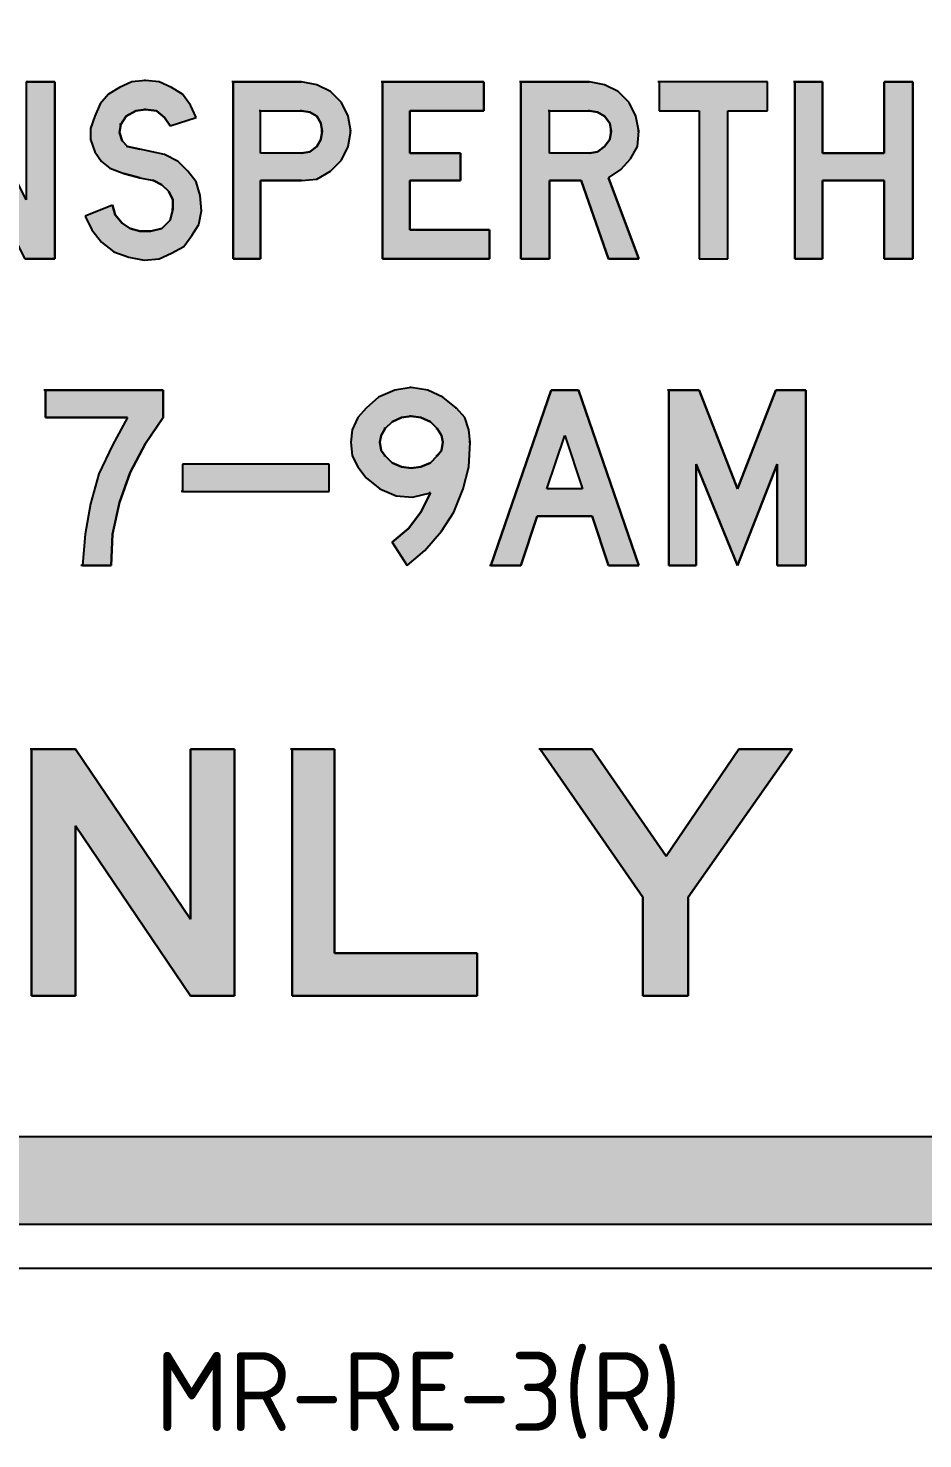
# Model space of a CAD drawing. Extents: x 107 to 267, y 160 to 266.
# Drawn here: x 179.6 to 213.5, y 159.6 to 213.1 of the extents above; entities that cross this region are included whole.
import ezdxf

# ---------------------------------------------------------------- set-up
doc = ezdxf.new("R2010")
doc.units = 0
doc.header["$MEASUREMENT"] = 0
doc.linetypes.add('CENTERX2', pattern=[101.60000000000001, 63.5, -12.7, 12.7, -12.7])
doc.layers.get('0').update_dxf_attribs({"linetype": 'CONTINUOUS'})
doc.layers.add('L35', color=3, linetype='CONTINUOUS')
doc.layers.add('T25', color=1, linetype='CONTINUOUS')
doc.styles.add('ISO', font='iso3098b.shx')

msp = doc.modelspace()

# ---------------------------------------------------------------- hatches: boundary and pattern name
at = {"layer": 'T25', "linetype": 'CENTERX2'}
h = msp.add_hatch(color=256, dxfattribs=at)
edge = h.paths.add_edge_path()
edge.add_arc((120.5641787294992, 252.7483223721766), 11.666633, 90, 180, ccw=False)
edge.add_line((120.5641787294992, 264.4149553721766), (253.8975787294993, 264.4149553721766))
edge.add_arc((253.8975787294993, 252.7483223721766), 11.66663299999999, 0, 90, ccw=False)
edge.add_line((265.5642117294993, 252.7483223721766), (265.5642117294993, 179.4149223721765))
edge.add_arc((253.8975787294993, 179.4149223721765), 11.66663299999999, -90, 0, ccw=False)
edge.add_line((253.8975787294993, 167.7482893721765), (120.5641787294992, 167.7482893721766))
edge.add_arc((120.5641787294993, 179.4149223721766), 11.66663300000002, 180, 269.9999999999999, ccw=False)
edge.add_line((108.8975457294993, 179.4149223721766), (108.8975457294992, 252.7483223721766))
edge = h.paths.add_edge_path(flags=16)
edge.add_arc((120.5641787294992, 252.7483223721766), 8.333300000000008, 89.99999999999977, 180, ccw=False)
edge.add_line((120.5641787294992, 261.0816223721766), (253.8975787294993, 261.0816223721766))
edge.add_arc((253.8975787294993, 252.7483223721766), 8.333300000000008, 0, 90, ccw=False)
edge.add_line((262.2308787294993, 252.7483223721766), (262.2308787294993, 179.4149223721765))
edge.add_arc((253.8975787294993, 179.4149223721766), 8.333300000000008, 270, 359.9999999999996, ccw=False)
edge.add_line((253.8975787294993, 171.0816223721766), (120.5641787294992, 171.0816223721766))
edge.add_arc((120.5641787294993, 179.4149223721766), 8.333300000000008, 180, 269.9999999999999, ccw=False)
edge.add_line((112.2308787294993, 179.4149223721766), (112.2308787294992, 252.7483223721766))
h = msp.add_hatch(color=256, dxfattribs=at)
h.paths.add_polyline_path([(161.511002633838, 210.0188098723027), (163.0187547408129, 210.0188098723027), (163.0187547408129, 211.1106303635604), (158.9114300356054, 211.1106303635605), (158.9114300356054, 210.0188098723027), (160.4191821425803, 210.0188098723027), (160.4191821425803, 204.4037330601203), (161.511002633838, 204.4037330601203)])
h.paths.add_polyline_path([(167.8539597735255, 207.7831774378226), (168.217899937278, 208.1991090535399), (168.4258657451367, 208.6670321212219), (168.529848649066, 209.238938092833), (168.4258657451367, 209.8108440644443), (168.1659084853134, 210.3307585840907), (167.7499768695963, 210.7466901998078), (167.2300623499495, 211.0066474596312), (166.6581563783384, 211.1106303635605), (166.6061649263739, 211.1106303635604), (164.0585837801059, 211.1106303635604), (164.0585837801059, 204.4037330601204), (165.1504042713636, 204.4037330601204), (165.1504042713636, 207.3672458221055), (166.3462076665506, 207.3672458221055), (167.3860367058437, 204.4037330601203), (168.529848649066, 204.4037330601203), (167.3860367058437, 207.4712287260348)])
h.paths.add_polyline_path([(165.1504042713636, 208.4070748613986), (165.1504042713636, 210.0188098723027), (166.6581563783387, 210.0188098723027), (166.9701050901265, 209.9668184203381), (167.2300623499496, 209.8108440644442), (167.3860367058437, 209.5508868046208), (167.4380281578083, 209.238938092833), (167.3860367058437, 208.9269893810451), (167.2300623499497, 208.6670321212218), (166.9701050901265, 208.4590663133632), (166.6581563783384, 208.4070748613985)], flags=16)
h.paths.add_polyline_path([(171.1294212472986, 206.2754253308478), (173.2090793258846, 206.2754253308478), (173.8329767494605, 204.4037330601203), (174.9247972407182, 204.4037330601203), (172.6891648062381, 211.1106303635604), (171.5973443149805, 211.1106303635604), (169.3617118805005, 204.4037330601203), (170.5055238237228, 204.4037330601204)])
h.paths.add_polyline_path([(171.4933614110512, 207.3672458221055), (172.1692502865916, 209.3429209967622), (172.7931477101674, 207.3672458221055), (172.7411562582028, 207.3672458221055)], flags=16)
h.paths.add_polyline_path([(177.1604296751982, 208.8749979290803), (179.4480535616429, 204.4037330601203), (180.5918655048652, 204.4037330601203), (180.5918655048652, 211.1106303635604), (179.5000450136075, 211.1106303635604), (179.5000450136075, 206.6393654946004), (177.2644125791275, 211.1106303635605), (176.1206006359051, 211.1106303635604), (176.1206006359051, 204.4037330601203), (177.1604296751982, 204.4037330601203)])
h.paths.add_polyline_path([(185.271096181684, 208.0951261496105), (184.7511816620374, 208.3550834094339), (183.8153355266737, 208.5630492172925), (183.3474124589918, 208.6670321212219), (183.1394466511332, 208.8749979290804), (183.0354637472038, 209.1869466408683), (183.0874551991685, 209.4988953526563), (183.2954210070272, 209.8108440644442), (183.6593611707797, 210.0188098723027), (184.0233013345322, 210.0708013242674), (184.4392329502495, 210.0188098723028), (184.7511816620374, 209.7588526124794), (184.959147469896, 209.4469039006916), (185.9469850572244, 209.7588526124795), (185.7390192493657, 210.2267756801614), (185.4270705375779, 210.6427072958786), (185.0111389218603, 210.9026645557021), (184.5432158541787, 211.1106303635605), (184.0233013345322, 211.1626218155251), (183.5033868148857, 211.1106303635604), (183.0354637472038, 210.9026645557018), (182.6195321314867, 210.6427072958786), (182.3075834196987, 210.278767132126), (182.0996176118403, 209.8108440644444), (181.9436432559462, 209.3429209967622), (181.9436432559462, 208.926989381045), (182.0996176118401, 208.4590663133632), (182.3595748716634, 208.0951261496106), (182.6715235834512, 207.8351688897874), (183.2434295550617, 207.6272030819289), (183.8153355266738, 207.4712287260349), (184.3352500463202, 207.3672458221055), (184.6471987581082, 207.2112714662115), (184.9071560179313, 206.9513142063883), (185.0631303738253, 206.6393654946004), (185.0631303738253, 206.2754253308479), (184.959147469896, 205.8594937151306), (184.6471987581081, 205.5475450033427), (184.2312671423909, 205.4435620994134), (184.1792756904262, 205.4435620994134), (183.8153355266737, 205.4435620994134), (183.4513953629211, 205.5475450033427), (183.1394466511333, 205.7555108112012), (182.8794893913099, 206.0674595229892), (182.7755064873806, 206.4313996867418), (181.7356774480876, 206.0154680710245), (181.9956347079107, 205.4955535513781), (182.3595748716633, 205.0276304836963), (182.8274979393453, 204.6636903199437), (183.3994039109564, 204.455724512085), (183.9713098825677, 204.3517416081557), (184.5432158541787, 204.4037330601203), (185.0111389218606, 204.611698867979), (185.4790619895425, 204.8716561278022), (185.7910107013305, 205.2875877435195), (186.0509679611537, 205.7035193592367), (186.154950865083, 206.2234338788831), (186.1029594131184, 206.7953398504941), (185.9469850572243, 207.3152543701409), (185.6350363454365, 207.731185985858)])
h.paths.add_polyline_path([(191.4580789654775, 208.1471176015753), (191.7180362253008, 208.6670321212218), (191.8220191292301, 209.238938092833), (191.7180362253007, 209.8108440644442), (191.4580789654775, 210.3307585840906), (191.0421473497603, 210.7466901998079), (190.5222328301136, 211.0066474596312), (189.9503268585027, 211.1106303635604), (189.8983354065379, 211.1106303635604), (187.35075426027, 211.1106303635604), (187.35075426027, 204.4037330601203), (188.390583299563, 204.4037330601203), (188.390583299563, 207.3672458221055), (189.9503268585023, 207.3672458221055), (190.5222328301138, 207.4192372740701), (191.0421473497603, 207.7311859858581)])
h.paths.add_polyline_path([(188.390583299563, 208.4070748613985), (188.3905832995631, 210.0188098723028), (189.9503268585025, 210.0188098723028), (190.2622755702904, 209.9668184203381), (190.5222328301137, 209.8108440644441), (190.6782071860077, 209.5508868046209), (190.7301986379724, 209.238938092833), (190.6782071860077, 208.926989381045), (190.5222328301138, 208.6670321212218), (190.2622755702905, 208.4590663133632), (189.9503268585025, 208.4070748613985)], flags=16)
h.paths.add_polyline_path([(194.0576515637101, 207.3672458221055), (195.9813352864022, 207.3672458221055), (195.9813352864022, 208.4070748613985), (194.0576515637101, 208.4070748613986), (194.0576515637101, 210.0188098723027), (196.8651899698013, 210.0188098723027), (196.8651899698013, 211.1106303635604), (193.0178225244171, 211.1106303635604), (193.0178225244171, 204.4037330601204), (197.0731557776599, 204.4037330601203), (197.0731557776599, 205.495553551378), (194.0576515637101, 205.495553551378)])
h.paths.add_polyline_path([(202.0643351662665, 207.7831774378227), (202.4282753300189, 208.1991090535398), (202.6882325898423, 208.6670321212218), (202.7402240418069, 209.2389380928331), (202.6362411378776, 209.8108440644442), (202.3762838780542, 210.3307585840907), (201.9603522623371, 210.7466901998079), (201.4404377426907, 211.0066474596312), (200.8685317710794, 211.1106303635605), (200.8165403191148, 211.1106303635604), (198.2689591728469, 211.1106303635604), (198.2689591728469, 204.4037330601204), (199.3607796641046, 204.4037330601203), (199.3607796641046, 207.3672458221055), (200.5565830592915, 207.3672458221055), (201.5964120985846, 204.4037330601203), (202.740224041807, 204.4037330601203), (201.5964120985846, 207.4712287260348)])
h.paths.add_polyline_path([(200.8685317710792, 208.4070748613985), (199.3607796641046, 208.4070748613985), (199.3607796641045, 210.0188098723027), (200.8685317710796, 210.0188098723028), (201.1804804828674, 209.966818420338), (201.4404377426906, 209.8108440644442), (201.6484035505493, 209.5508868046209), (201.7003950025139, 209.238938092833), (201.6484035505493, 208.9269893810451), (201.4404377426906, 208.6670321212218), (201.1804804828673, 208.4590663133632)], flags=16)
h.paths.add_polyline_path([(206.1196684195093, 210.0188098723027), (207.6274205264842, 210.0188098723027), (207.6274205264842, 211.1106303635604), (203.5200958212768, 211.1106303635604), (203.5200958212767, 210.0188098723027), (205.0278479282516, 210.0188098723027), (205.0278479282516, 204.4037330601203), (206.1196684195093, 204.4037330601204)])
h.paths.add_polyline_path([(213.1385144347373, 211.1106303635604), (212.0466939434796, 211.1106303635604), (212.0466939434797, 208.4070748613985), (209.7070786050703, 208.4070748613986), (209.7070786050703, 211.1106303635605), (208.6672495657773, 211.1106303635604), (208.6672495657773, 204.4037330601203), (209.7070786050703, 204.4037330601203), (209.7070786050703, 207.3672458221055), (212.0466939434796, 207.3672458221055), (212.0466939434796, 204.4037330601204), (213.1385144347373, 204.4037330601203)])
h.paths.add_polyline_path([(222.44498433641, 207.887160341752), (222.8089245001625, 208.0951261496105), (223.1208732119505, 208.4070748613985), (223.3808304717738, 208.8749979290805), (223.4328219237384, 209.4469039006916), (223.3808304717737, 209.9668184203382), (223.1208732119505, 210.4347414880202), (222.7569330481981, 210.7986816517725), (222.2890099805161, 211.0066474596311), (221.7690954608698, 211.1106303635604), (221.7171040089049, 211.1106303635604), (219.1175314106723, 211.1106303635604), (219.1175314106723, 204.4037330601203), (221.7690954608695, 204.4037330601203), (222.2890099805161, 204.5077159640496), (222.7569330481979, 204.7156817719083), (223.1728646639151, 205.0276304836961), (223.4848133757031, 205.4435620994135), (223.640787731597, 205.9634766190599), (223.640787731597, 206.4833911387065), (223.4848133757031, 207.0033056583532), (223.1728646639152, 207.41923727407), (222.8609159521271, 207.6791945338935)])
h.paths.add_polyline_path([(220.20935190193, 207.3672458221055), (221.4571467490816, 207.3672458221055), (221.8730783647987, 207.2632629181762), (222.2370185285515, 207.0033056583529), (222.4969757883746, 206.6393654946004), (222.600958692304, 206.2234338788832), (222.5489672403394, 205.9634766190599), (222.3929928844453, 205.7035193592366), (222.133035624622, 205.5475450033427), (221.8730783647988, 205.495553551378), (220.20935190193, 205.495553551378)], flags=16)
h.paths.add_polyline_path([(220.20935190193, 208.4070748613985), (220.20935190193, 210.0188098723027), (221.7690954608696, 210.0188098723027), (222.0810441726575, 209.9668184203381), (222.289009980516, 209.706861160515), (222.3929928844454, 209.4469039006916), (222.2890099805161, 209.0309722849744), (222.1330356246221, 208.7190235731864), (221.8210869128341, 208.5110577653278), (221.4571467490816, 208.4070748613985)], flags=16)
h.paths.add_polyline_path([(225.9284116180417, 211.1106303635604), (224.836591126784, 211.1106303635604), (224.836591126784, 206.6393654946008), (224.8885825787488, 206.0154680710244), (225.1485398385719, 205.495553551378), (225.5124800023246, 205.0276304836961), (225.9804030700064, 204.6636903199436), (226.5003175896528, 204.455724512085), (227.1242150132287, 204.3517416081557), (227.6961209848398, 204.455724512085), (228.2160355044863, 204.6636903199435), (228.6839585721682, 205.0276304836961), (229.0478987359209, 205.4955535513782), (229.3078559957441, 206.0154680710245), (229.3598474477087, 206.6393654946002), (229.3598474477087, 211.1106303635604), (228.3200184084157, 211.1106303635604), (228.3200184084157, 206.6393654946004), (228.2160355044864, 206.1714424269186), (227.9560782446631, 205.7555108112013), (227.5401466289459, 205.495553551378), (227.1242150132286, 205.4435620994134), (226.656291945547, 205.495553551378), (226.2403603298296, 205.7555108112013), (225.9804030700064, 206.1714424269184), (225.9284116180417, 206.6393654946002)])
h.paths.add_polyline_path([(231.8034456900474, 209.4988953526562), (232.0634029498706, 209.8108440644442), (232.3753516616584, 210.0188098723027), (232.739291825411, 210.0708013242674), (233.1552234411283, 210.0188098723027), (233.4671721529162, 209.7588526124795), (233.6751379607748, 209.4469039006916), (234.6629755481032, 209.7588526124795), (234.4550097402448, 210.2267756801613), (234.1430610284567, 210.6427072958786), (233.7271294127395, 210.9026645557018), (233.2592063450578, 211.1106303635604), (232.7392918254111, 211.1626218155251), (232.2713687577292, 211.1106303635604), (231.8034456900474, 210.9026645557018), (231.3875140743302, 210.6427072958786), (231.0235739105775, 210.278767132126), (230.8156081027189, 209.8108440644438), (230.659633746825, 209.3429209967622), (230.7116251987897, 208.9269893810444), (230.815608102719, 208.4590663133633), (231.0755653625423, 208.0951261496106), (231.4395055262948, 207.8351688897874), (231.9594200459412, 207.6272030819289), (232.5313260175525, 207.4712287260349), (233.1032319891637, 207.3672458221055), (233.4151807009516, 207.2112714662116), (233.6751379607748, 206.9513142063884), (233.7791208647041, 206.6393654946003), (233.8311123166688, 206.2754253308479), (233.6751379607749, 205.8594937151306), (233.363189248987, 205.5475450033427), (232.9472576332697, 205.4435620994134), (232.8952661813051, 205.4435620994134), (232.5833174695171, 205.4435620994134), (232.1673858538, 205.5475450033427), (231.855437142012, 205.7555108112013), (231.6474713341534, 206.0674595229892), (231.4914969782594, 206.4313996867417), (230.5036593909311, 206.0154680710246), (230.7116251987898, 205.4955535513779), (231.0755653625422, 205.0276304836962), (231.5434884302242, 204.6636903199436), (232.1153944018352, 204.455724512085), (232.6873003734463, 204.3517416081557), (233.2592063450576, 204.4037330601203), (233.7791208647041, 204.611698867979), (234.1950524804214, 204.8716561278022), (234.5070011922094, 205.2875877435195), (234.7669584520325, 205.7035193592366), (234.8709413559619, 206.2234338788834), (234.8709413559618, 206.7953398504944), (234.7149670000678, 207.3152543701408), (234.40301828828, 207.731185985858), (233.9870866725629, 208.0951261496106), (233.4671721529164, 208.3550834094338), (232.5313260175525, 208.5630492172925), (232.0634029498707, 208.6670321212218), (231.855437142012, 208.8749979290804), (231.7514542380827, 209.1869466408683)])
h.paths.add_polyline_path([(239.0822489650987, 208.4070748613985), (237.1585652424065, 208.4070748613985), (237.1585652424065, 210.0188098723027), (239.9661036484977, 210.0188098723027), (239.9661036484977, 211.1106303635604), (236.0667447511489, 211.1106303635605), (236.0667447511489, 204.4037330601204), (240.1220780043917, 204.4037330601203), (240.1220780043917, 205.495553551378), (237.1585652424065, 205.4955535513781), (237.1585652424065, 207.3672458221055), (239.0822489650986, 207.3672458221055)])
h.paths.add_polyline_path([(242.3577104388717, 209.4988953526562), (242.5656762467303, 209.8108440644441), (242.9296164104829, 210.0188098723028), (243.2935565742355, 210.0708013242674), (243.7094881899527, 210.0188098723027), (244.0214369017406, 209.7588526124795), (244.2294027095992, 209.4469039006916), (245.2172402969276, 209.7588526124795), (245.009274489069, 210.2267756801616), (244.697325777281, 210.6427072958786), (244.2813941615637, 210.9026645557019), (243.813471093882, 211.1106303635604), (243.2935565742354, 211.1626218155251), (242.7736420545889, 211.1106303635604), (242.305718986907, 210.9026645557018), (241.8897873711899, 210.6427072958786), (241.5778386594018, 210.2787671321259), (241.3178813995787, 209.8108440644441), (241.2138984956493, 209.3429209967624), (241.2138984956493, 208.926989381045), (241.3698728515434, 208.4590663133631), (241.6298301113665, 208.0951261496106), (241.9417788231547, 207.8351688897873), (242.4616933428009, 207.6272030819289), (243.0855907663763, 207.4712287260345), (243.6055052860233, 207.3672458221056), (243.9174539978113, 207.2112714662115), (244.1774112576346, 206.9513142063883), (244.3333856135285, 206.6393654946005), (244.3333856135285, 206.2754253308479), (244.1774112576345, 205.8594937151306), (243.8654625458466, 205.5475450033427), (243.5015223820941, 205.4435620994134), (243.4495309301294, 205.4435620994134), (243.0855907663768, 205.4435620994134), (242.7216506026243, 205.5475450033427), (242.4097018908363, 205.7555108112013), (242.1497446310131, 206.067459522989), (241.9937702751191, 206.4313996867418), (241.0059326877908, 206.0154680710246), (241.2658899476142, 205.4955535513778), (241.6298301113666, 205.0276304836963), (242.0977531790484, 204.6636903199436), (242.6696591506596, 204.455724512085), (243.2415651222708, 204.3517416081557), (243.813471093882, 204.4037330601203), (244.2813941615639, 204.6116988679789), (244.6973257772811, 204.8716561278023), (245.0612659410337, 205.2875877435196), (245.3212232008569, 205.7035193592367), (245.4252061047861, 206.2234338788832), (245.3732146528215, 206.795339850494), (245.2172402969276, 207.3152543701408), (244.9052915851398, 207.7311859858578), (244.4893599694224, 208.0951261496106), (244.0214369017406, 208.3550834094338), (243.0855907663768, 208.5630492172925), (242.6176676986949, 208.6670321212218), (242.3577104388717, 208.8749979290804), (242.3057189869071, 209.1869466408685)])
h = msp.add_hatch(color=256, dxfattribs=at)
h.paths.add_polyline_path([(184.6991902100727, 198.3727246322207), (184.6991902100728, 199.4125536715138), (180.2279253411127, 199.4125536715138), (180.2279253411127, 198.3727246322207), (183.3474124589918, 198.3727246322207), (182.7755064873806, 197.3328955929277), (182.2555919677341, 196.24107510167), (181.9436432559462, 195.0972631584477), (181.7356774480876, 193.9534512152252), (181.6316945441583, 192.7576478200383), (182.723515035416, 192.7576478200383), (182.7755064873806, 193.9534512152254), (183.0354637472038, 195.1492546104122), (183.4513953629211, 196.2930665536347), (184.0233013345323, 197.3848870448924)])
h.paths.add_polyline_path([(190.9901558977956, 196.6050152654226), (185.4270705375779, 196.6050152654225), (185.4270705375779, 195.5651862261296), (190.9901558977956, 195.5651862261295)])
h.paths.add_polyline_path([(196.2932839981901, 196.5010323614932), (196.3452754501548, 197.436878496857), (196.2932839981901, 197.9048015645387), (196.1373096422961, 198.3727246322208), (195.825360930508, 198.7366647959735), (195.3054464108617, 199.1525964116906), (194.7335404392506, 199.4125536715137), (194.1096430156747, 199.5165365754431), (193.4857455920988, 199.4125536715138), (192.8618481685231, 199.1525964116905), (192.3939251008412, 198.7366647959733), (192.0819763890533, 198.3727246322208), (191.8740105811947, 197.9048015645388), (191.8220191292301, 197.436878496857), (191.8740105811947, 196.9169639772104), (192.0819763890533, 196.5010323614933), (192.3939251008411, 196.0851007457761), (192.9138396204877, 195.6691691300588), (193.5377370440637, 195.4092118702356), (194.1616344676395, 195.3572204182709), (194.8375233431798, 195.5131947741648), (194.4735831794273, 194.7853144466598), (194.0056601117454, 194.1614170230839), (193.3817626881696, 193.6415025034374), (193.9536686597808, 192.7576478200383), (194.6295575353213, 193.3295537916495), (195.253454958897, 194.0574341191545), (195.7213780265789, 194.7853144466598), (196.0853181903315, 195.6691691300589)])
h.paths.add_polyline_path([(194.8375233431799, 196.6570067173872), (194.4735831794272, 196.5010323614932), (194.1096430156748, 196.4490409095286), (193.7457028519221, 196.5010323614933), (193.3817626881697, 196.6570067173872), (193.1218054283464, 196.9169639772106), (192.9658310724524, 197.124929785069), (192.9138396204877, 197.4368784968569), (192.9658310724524, 197.6968357566801), (193.1218054283464, 197.9567930165035), (193.3817626881696, 198.2167502763268), (193.7457028519221, 198.3727246322207), (194.1096430156748, 198.4247160841854), (194.4735831794272, 198.3727246322207), (194.8375233431799, 198.2167502763268), (195.0974806030032, 197.9567930165035), (195.253454958897, 197.6968357566802), (195.3054464108617, 197.436878496857), (195.2534549588971, 197.1249297850691), (195.0974806030032, 196.9169639772106)], flags=16)
h.paths.add_polyline_path([(200.4526001553623, 199.4125536715138), (199.4127711160692, 199.4125536715138), (197.1251472296245, 192.7576478200383), (198.2689591728469, 192.7576478200383), (198.8928565964227, 194.6293400907658), (200.9725146750088, 194.6293400907657), (201.5964120985846, 192.7576478200383), (202.740224041807, 192.7576478200383)])
h.paths.add_polyline_path([(199.2567967601753, 195.6691691300588), (199.9326856357158, 197.6968357566803), (200.6085745112562, 195.6691691300588), (200.5565830592916, 195.6691691300588)], flags=16)
h.paths.add_polyline_path([(204.9238650243223, 196.6050152654224), (206.4836085832619, 192.7576478200383), (207.9913606902368, 196.6050152654226), (207.9913606902367, 192.7576478200383), (209.0831811814945, 192.7576478200383), (209.0831811814945, 199.4125536715138), (207.9393692382721, 199.4125536715138), (206.4836085832619, 195.6691691300588), (205.0278479282516, 199.4125536715138), (203.8840359850293, 199.4125536715138), (203.8840359850293, 192.7576478200383), (204.9238650243223, 192.7576478200383)])
h = msp.add_hatch(color=256, dxfattribs=at)
h.paths.add_polyline_path([(176.9524638673396, 178.4599985297591), (177.2124211271629, 179.239870309229), (177.4203869350215, 180.1757164445924), (177.4723783869862, 181.1115625799566), (177.4203869350215, 182.0474087153198), (177.2124211271627, 182.9832548506839), (176.9524638673396, 183.7631266301535), (176.4845407996576, 184.4390155056941), (176.0166177319757, 184.9589300253405), (175.444711760365, 185.322870189093), (174.8208143367889, 185.634818900881), (174.1969169132129, 185.7907932567749), (173.5210280376725, 185.8427847087396), (172.7931477101673, 185.7907932567749), (172.1692502865917, 185.634818900881), (171.5453528630159, 185.3228701890931), (170.9734468914046, 184.9589300253405), (170.5055238237228, 184.439015505694), (170.0376007560409, 183.7631266301535), (169.7776434962176, 182.9832548506836), (169.569677688359, 182.0474087153202), (169.5176862363943, 181.1115625799561), (169.569677688359, 180.1757164445922), (169.7776434962177, 179.239870309229), (170.0376007560409, 178.4599985297591), (170.5055238237229, 177.7321182022538), (171.077429795334, 177.2122036826075), (171.7013272189097, 176.7962720668902), (172.3772160944501, 176.536314807067), (173.1050964219553, 176.380340451173), (173.8849682014252, 176.380340451173), (174.6128485289304, 176.5363148070669), (175.2887374044708, 176.7962720668902), (175.9126348280466, 177.2122036826075), (176.4845407996578, 177.7321182022539)])
h.paths.add_polyline_path([(171.7533186708744, 178.7719472415469), (171.4933614110512, 179.2398703092287), (171.2853956031925, 179.8117762808399), (171.1814126992632, 180.6436395122747), (171.1814126992632, 181.5274941956734), (171.2853956031925, 182.4113488790726), (171.4933614110512, 182.9312633987193), (171.7533186708744, 183.4511779183656), (172.1172588346268, 183.7631266301534), (172.5331904503441, 184.0750753419414), (173.001113518026, 184.2310496978354), (173.5210280376727, 184.2830411498001), (173.9889511053544, 184.2310496978354), (174.4568741730363, 184.0750753419414), (174.8728057887531, 183.7631266301535), (175.236745952506, 183.4511779183656), (175.4967032123295, 182.9312633987192), (175.704669020188, 182.4113488790726), (175.8086519241173, 181.5274941956736), (175.8086519241173, 180.6436395122745), (175.7046690201879, 179.81177628084), (175.4967032123293, 179.2398703092287), (175.2367459525061, 178.7719472415469), (174.8728057887535, 178.4080070777944), (174.4568741730363, 178.1480498179711), (173.9889511053545, 177.9920754620772), (173.5210280376727, 177.9400840101125), (173.001113518026, 177.9920754620772), (172.5331904503442, 178.1480498179711), (172.1172588346269, 178.4080070777945)], flags=16)
h.paths.add_polyline_path([(181.371737284335, 182.8792719467544), (185.7390192493658, 176.4323319031376), (187.4027457122346, 176.4323319031376), (187.4027457122346, 185.7907932567749), (185.7390192493658, 185.7907932567749), (185.7390192493658, 179.3438532131582), (181.371737284335, 185.7907932567749), (179.7080108214661, 185.7907932567749), (179.7080108214661, 176.4323319031376), (181.371737284335, 176.4323319031376)])
h.paths.add_polyline_path([(191.1981217056542, 185.7907932567749), (189.58638669475, 185.7907932567749), (189.58638669475, 176.4323319031376), (196.6052327099781, 176.4323319031376), (196.605232709978, 178.0440669140418), (191.1981217056542, 178.0440669140418)])
h.paths.add_polyline_path([(200.9725146750088, 185.7907932567749), (198.996839500352, 185.7907932567749), (202.8961983977009, 180.1757164445926), (202.8961983977009, 176.4323319031376), (204.6119163125344, 176.4323319031377), (204.6119163125344, 180.1757164445925), (208.5632666618479, 185.7907932567749), (206.5356000352265, 185.7907932567749), (203.7800530811, 181.7354600035321)])

# ---------------------------------------------------------------- linework, layer by layer
at = {"color": 3}
for p, q in [((179.5000450136075, 211.1106303635604), (180.5918655048652, 211.1106303635604)), ((180.5918655048652, 211.1106303635604), (180.5918655048652, 204.4037330601203)), ((183.5033868148857, 211.1106303635604), (183.0354637472039, 210.9026645557018)), ((184.0233013345322, 211.1626218155251), (183.5033868148857, 211.1106303635604)), ((184.0233013345322, 211.1626218155251), (183.9713098825676, 211.1626218155251)), ((184.5432158541788, 211.1106303635604), (184.0233013345322, 211.1626218155251)), ((185.0111389218606, 210.9026645557018), (184.5432158541788, 211.1106303635604)), ((187.35075426027, 211.1106303635604), (187.2987628083053, 211.1106303635604)), ((187.35075426027, 211.1106303635604), (189.9503268585026, 211.1106303635604)), ((187.35075426027, 204.4037330601203), (187.35075426027, 211.1106303635604)), ((189.9503268585026, 211.1106303635604), (189.8983354065379, 211.1106303635604)), ((189.9503268585026, 211.1106303635604), (189.8983354065379, 211.1106303635604)), ((190.5222328301138, 211.0066474596311), (189.9503268585026, 211.1106303635604)), ((191.0421473497603, 210.7466901998079), (190.5222328301138, 211.0066474596311)), ((193.0178225244171, 211.1106303635604), (192.9658310724524, 211.1106303635604)), ((193.0178225244171, 211.1106303635604), (196.8651899698013, 211.1106303635604)), ((193.0178225244171, 204.4037330601203), (193.0178225244171, 211.1106303635604)), ((196.8651899698013, 211.1106303635604), (196.8651899698013, 210.0188098723027)), ((198.2689591728469, 211.1106303635604), (198.2169677208822, 211.1106303635604)), ((198.2689591728469, 211.1106303635604), (200.8685317710795, 211.1106303635604)), ((198.2689591728469, 204.4037330601203), (198.2689591728469, 211.1106303635604)), ((200.8685317710795, 211.1106303635604), (200.8165403191148, 211.1106303635604)), ((200.8685317710795, 211.1106303635604), (200.8165403191148, 211.1106303635604)), ((201.4404377426906, 211.0066474596311), (200.8685317710795, 211.1106303635604)), ((201.9603522623372, 210.7466901998079), (201.4404377426906, 211.0066474596311)), ((203.5200958212767, 211.1106303635604), (203.4681043693121, 211.1106303635604)), ((203.5200958212767, 211.1106303635604), (203.5200958212767, 210.0188098723027)), ((207.6274205264842, 211.1106303635604), (203.5200958212767, 211.1106303635604)), ((207.6274205264842, 210.0188098723027), (207.6274205264842, 211.1106303635604)), ((208.6672495657773, 211.1106303635604), (208.6152581138126, 211.1106303635604)), ((208.6672495657773, 211.1106303635604), (209.7070786050703, 211.1106303635604)), ((208.6672495657773, 204.4037330601203), (208.6672495657773, 211.1106303635604)), ((209.7070786050703, 211.1106303635604), (209.7070786050703, 208.4070748613985)), ((212.0466939434796, 208.4070748613985), (212.0466939434796, 211.1106303635604)), ((212.0466939434796, 211.1106303635604), (213.1385144347373, 211.1106303635604)), ((213.1385144347373, 211.1106303635604), (213.1385144347373, 204.4037330601203)), ((182.6195321314867, 210.6427072958786), (182.3075834196987, 210.278767132126)), ((183.0354637472039, 210.9026645557018), (182.6195321314867, 210.6427072958786)), ((185.4270705375779, 210.6427072958786), (185.0111389218606, 210.9026645557018)), ((185.7390192493658, 210.2267756801614), (185.4270705375779, 210.6427072958786)), ((191.4580789654775, 210.3307585840907), (191.0421473497603, 210.7466901998079)), ((202.3762838780544, 210.3307585840907), (201.9603522623372, 210.7466901998079)), ((182.3075834196987, 210.278767132126), (182.0996176118401, 209.8108440644442)), ((183.6593611707797, 210.0188098723027), (183.2954210070271, 209.8108440644442)), ((184.0233013345322, 210.0708013242674), (183.6593611707797, 210.0188098723027)), ((184.0233013345322, 210.0708013242674), (183.9713098825676, 210.0708013242674)), ((184.4392329502495, 210.0188098723027), (184.0233013345322, 210.0708013242674)), ((184.7511816620374, 209.7588526124795), (184.4392329502495, 210.0188098723027)), ((185.9469850572244, 209.7588526124795), (185.7390192493658, 210.2267756801614)), ((188.390583299563, 210.0188098723027), (188.3385918475984, 210.0188098723027)), ((188.390583299563, 210.0188098723027), (189.9503268585026, 210.0188098723027)), ((188.390583299563, 208.4070748613985), (188.390583299563, 210.0188098723027)), ((189.9503268585026, 210.0188098723027), (189.8983354065379, 210.0188098723027)), ((189.9503268585026, 210.0188098723027), (189.8983354065379, 210.0188098723027)), ((190.2622755702905, 209.9668184203381), (189.9503268585026, 210.0188098723027)), ((190.5222328301138, 209.8108440644442), (190.2622755702905, 209.9668184203381)), ((191.7180362253008, 209.8108440644442), (191.4580789654775, 210.3307585840907)), ((196.8651899698013, 210.0188098723027), (194.0576515637101, 210.0188098723027)), ((194.0576515637101, 210.0188098723027), (194.0576515637101, 208.4070748613985)), ((199.3607796641046, 210.0188098723027), (199.3087882121399, 210.0188098723027)), ((199.3607796641046, 210.0188098723027), (200.8685317710795, 210.0188098723027)), ((199.3607796641046, 208.4070748613985), (199.3607796641046, 210.0188098723027)), ((200.8685317710795, 210.0188098723027), (200.8165403191148, 210.0188098723027)), ((200.8685317710795, 210.0188098723027), (200.8165403191148, 210.0188098723027)), ((201.1804804828674, 209.9668184203381), (200.8685317710795, 210.0188098723027)), ((201.4404377426906, 209.8108440644442), (201.1804804828674, 209.9668184203381)), ((202.6362411378776, 209.8108440644442), (202.3762838780544, 210.3307585840907)), ((203.5200958212767, 210.0188098723027), (205.0278479282516, 210.0188098723027)), ((205.0278479282516, 210.0188098723027), (205.0278479282516, 204.4037330601203)), ((206.1196684195093, 204.4037330601203), (206.1196684195093, 210.0188098723027)), ((206.1196684195093, 210.0188098723027), (207.6274205264842, 210.0188098723027)), ((182.0996176118401, 209.8108440644442), (181.9436432559462, 209.3429209967623)), ((181.9436432559462, 209.3429209967623), (181.9436432559462, 208.926989381045)), ((183.0874551991685, 209.4988953526562), (183.0354637472039, 209.1869466408683)), ((183.0874551991685, 209.4988953526562), (183.0354637472039, 209.4988953526562)), ((183.2954210070271, 209.8108440644442), (183.0874551991685, 209.4988953526562)), ((184.959147469896, 209.4469039006916), (184.7511816620374, 209.7588526124795)), ((184.959147469896, 209.4469039006916), (185.9469850572244, 209.7588526124795)), ((190.6782071860077, 209.5508868046209), (190.5222328301138, 209.8108440644442)), ((190.7301986379724, 209.238938092833), (190.6782071860077, 209.5508868046209)), ((191.8220191292301, 209.238938092833), (191.7180362253008, 209.8108440644442)), ((201.6484035505493, 209.5508868046209), (201.4404377426906, 209.8108440644442)), ((201.7003950025139, 209.238938092833), (201.6484035505493, 209.5508868046209)), ((202.7402240418069, 209.238938092833), (202.6362411378776, 209.8108440644442)), ((181.9436432559462, 208.926989381045), (182.0996176118401, 208.4590663133632)), ((183.0354637472039, 209.1869466408683), (183.1394466511332, 208.8749979290804)), ((183.1394466511332, 208.8749979290804), (183.3474124589918, 208.6670321212218)), ((190.5222328301138, 208.6670321212218), (190.6782071860077, 208.926989381045)), ((190.6782071860077, 208.926989381045), (190.7301986379724, 209.238938092833)), ((190.7301986379724, 209.238938092833), (190.6782071860077, 209.238938092833)), ((191.7180362253008, 208.6670321212218), (191.8220191292301, 209.238938092833)), ((191.8220191292301, 209.238938092833), (191.7700276772654, 209.238938092833)), ((201.4404377426906, 208.6670321212218), (201.6484035505493, 208.926989381045)), ((201.6484035505493, 208.926989381045), (201.7003950025139, 209.238938092833)), ((201.7003950025139, 209.238938092833), (201.6484035505493, 209.238938092833)), ((202.6882325898423, 208.6670321212218), (202.7402240418069, 209.238938092833)), ((202.7402240418069, 209.238938092833), (202.6882325898423, 209.238938092833)), ((182.0996176118401, 208.4590663133632), (182.3595748716634, 208.0951261496106)), ((183.3474124589918, 208.6670321212218), (183.2954210070271, 208.6670321212218)), ((183.3474124589918, 208.6670321212218), (183.8153355266737, 208.5630492172925)), ((183.8153355266737, 208.5630492172925), (183.763344074709, 208.5630492172925)), ((183.8153355266737, 208.5630492172925), (183.763344074709, 208.5630492172925)), ((184.7511816620374, 208.3550834094339), (183.8153355266737, 208.5630492172925)), ((185.2710961816839, 208.0951261496106), (184.7511816620374, 208.3550834094339)), ((189.9503268585026, 208.4070748613985), (188.390583299563, 208.4070748613985)), ((189.9503268585026, 208.4070748613985), (190.2622755702905, 208.4590663133632)), ((190.2622755702905, 208.4590663133632), (190.5222328301138, 208.6670321212218)), ((191.4580789654775, 208.1471176015753), (191.7180362253008, 208.6670321212218)), ((194.0576515637101, 208.4070748613985), (195.9813352864022, 208.4070748613985)), ((195.9813352864022, 208.4070748613985), (195.9813352864022, 207.3672458221055)), ((200.8685317710795, 208.4070748613985), (199.3607796641046, 208.4070748613985)), ((200.8685317710795, 208.4070748613985), (201.1804804828674, 208.4590663133632)), ((201.1804804828674, 208.4590663133632), (201.4404377426906, 208.6670321212218)), ((202.428275330019, 208.1991090535399), (202.6882325898423, 208.6670321212218)), ((209.7070786050703, 208.4070748613985), (212.0466939434796, 208.4070748613985)), ((182.3595748716634, 208.0951261496106), (182.6715235834513, 207.8351688897874)), ((182.6715235834513, 207.8351688897874), (183.2434295550625, 207.6272030819288)), ((185.6350363454364, 207.7311859858581), (185.2710961816839, 208.0951261496106)), ((185.9469850572244, 207.3152543701408), (185.6350363454364, 207.7311859858581)), ((190.5222328301138, 207.4192372740702), (191.0421473497603, 207.7311859858581)), ((191.0421473497603, 207.7311859858581), (191.4580789654775, 208.1471176015753)), ((201.5964120985846, 207.4712287260348), (202.0643351662665, 207.7831774378227)), ((202.0643351662665, 207.7831774378227), (202.428275330019, 208.1991090535399)), ((183.2434295550625, 207.6272030819288), (183.1914381030978, 207.6272030819288)), ((183.2434295550625, 207.6272030819288), (183.1914381030978, 207.6272030819288)), ((183.8153355266737, 207.4712287260348), (183.2434295550625, 207.6272030819288)), ((183.8153355266737, 207.4712287260348), (184.3352500463202, 207.3672458221055)), ((184.3352500463202, 207.3672458221055), (184.2832585943555, 207.3672458221055)), ((184.3352500463202, 207.3672458221055), (184.2832585943555, 207.3672458221055)), ((184.6471987581081, 207.2112714662115), (184.3352500463202, 207.3672458221055)), ((184.9071560179314, 206.9513142063883), (184.6471987581081, 207.2112714662115)), ((186.1029594131183, 206.7953398504943), (185.9469850572244, 207.3152543701408)), ((189.9503268585026, 207.3672458221055), (188.390583299563, 207.3672458221055)), ((188.390583299563, 207.3672458221055), (188.390583299563, 204.4037330601203)), ((189.9503268585026, 207.3672458221055), (190.5222328301138, 207.4192372740702)), ((195.9813352864022, 207.3672458221055), (194.0576515637101, 207.3672458221055)), ((194.0576515637101, 207.3672458221055), (194.0576515637101, 205.495553551378)), ((200.5565830592916, 207.3672458221055), (199.3607796641046, 207.3672458221055)), ((199.3607796641046, 207.3672458221055), (199.3607796641046, 204.4037330601203)), ((201.5964120985846, 204.4037330601203), (200.5565830592916, 207.3672458221055)), ((201.5964120985846, 207.4712287260348), (202.7402240418069, 204.4037330601203)), ((212.0466939434796, 207.3672458221055), (209.7070786050703, 207.3672458221055)), ((209.7070786050703, 207.3672458221055), (209.7070786050703, 204.4037330601203)), ((212.0466939434796, 204.4037330601203), (212.0466939434796, 207.3672458221055)), ((185.0631303738253, 206.6393654946004), (184.9071560179314, 206.9513142063883)), ((185.0631303738253, 206.2754253308478), (185.0631303738253, 206.6393654946004)), ((186.154950865083, 206.2234338788832), (186.1029594131183, 206.7953398504943)), ((182.7755064873806, 206.4313996867418), (181.7356774480876, 206.0154680710245)), ((182.7755064873806, 206.4313996867418), (182.8794893913099, 206.0674595229892)), ((184.959147469896, 205.8594937151306), (185.0631303738253, 206.2754253308478)), ((185.0631303738253, 206.2754253308478), (185.0111389218606, 206.2754253308478)), ((186.0509679611537, 205.7035193592366), (186.154950865083, 206.2234338788832)), ((181.7356774480876, 206.0154680710245), (181.9956347079108, 205.495553551378)), ((182.8794893913099, 206.0674595229892), (183.1394466511332, 205.7555108112013)), ((183.1394466511332, 205.7555108112013), (183.4513953629211, 205.5475450033427)), ((184.6471987581081, 205.5475450033427), (184.959147469896, 205.8594937151306)), ((185.7910107013304, 205.2875877435194), (186.0509679611537, 205.7035193592366)), ((181.9956347079108, 205.495553551378), (182.3595748716634, 205.0276304836962)), ((182.3595748716634, 205.0276304836962), (182.8274979393453, 204.6636903199436)), ((183.4513953629211, 205.5475450033427), (183.8153355266737, 205.4435620994134)), ((183.8153355266737, 205.4435620994134), (184.2312671423909, 205.4435620994134)), ((184.2312671423909, 205.4435620994134), (184.1792756904262, 205.4435620994134)), ((184.2312671423909, 205.4435620994134), (184.6471987581081, 205.5475450033427)), ((185.4790619895425, 204.8716561278022), (185.7910107013304, 205.2875877435194)), ((194.0576515637101, 205.495553551378), (197.0731557776599, 205.495553551378)), ((197.0731557776599, 205.495553551378), (197.0731557776599, 204.4037330601203)), ((182.8274979393453, 204.6636903199436), (183.3994039109564, 204.455724512085)), ((184.5432158541788, 204.4037330601203), (185.0111389218606, 204.611698867979)), ((185.0111389218606, 204.611698867979), (185.4790619895425, 204.8716561278022)), ((180.5918655048652, 204.4037330601203), (179.4480535616429, 204.4037330601203)), ((183.3994039109564, 204.455724512085), (183.9713098825676, 204.3517416081557)), ((183.9713098825676, 204.3517416081557), (184.5432158541788, 204.4037330601203)), ((188.390583299563, 204.4037330601203), (187.35075426027, 204.4037330601203)), ((197.0731557776599, 204.4037330601203), (193.0178225244171, 204.4037330601203)), ((199.3607796641046, 204.4037330601203), (198.2689591728469, 204.4037330601203)), ((202.7402240418069, 204.4037330601203), (201.5964120985846, 204.4037330601203)), ((205.0278479282516, 204.4037330601203), (206.1196684195093, 204.4037330601203)), ((209.7070786050703, 204.4037330601203), (208.6672495657773, 204.4037330601203)), ((213.1385144347373, 204.4037330601203), (212.0466939434796, 204.4037330601203)), ((180.2279253411127, 199.4125536715138), (180.175933889148, 199.4125536715138)), ((180.2279253411127, 199.4125536715138), (184.6991902100727, 199.4125536715138)), ((180.2279253411127, 198.3727246322207), (180.2279253411127, 199.4125536715138)), ((184.6991902100727, 199.4125536715138), (184.6991902100727, 198.3727246322207)), ((192.8618481685231, 199.1525964116905), (192.3939251008412, 198.7366647959733)), ((193.4857455920989, 199.4125536715138), (192.8618481685231, 199.1525964116905)), ((194.1096430156747, 199.5165365754431), (193.4857455920989, 199.4125536715138)), ((194.1096430156747, 199.5165365754431), (194.0576515637101, 199.5165365754431)), ((194.7335404392505, 199.4125536715138), (194.1096430156747, 199.5165365754431)), ((195.3054464108617, 199.1525964116905), (194.7335404392505, 199.4125536715138)), ((195.8253609305082, 198.7366647959733), (195.3054464108617, 199.1525964116905)), ((197.1251472296245, 192.7576478200383), (199.4127711160692, 199.4125536715138)), ((199.4127711160692, 199.4125536715138), (200.4526001553623, 199.4125536715138)), ((200.4526001553623, 199.4125536715138), (202.7402240418069, 192.7576478200383)), ((203.8840359850293, 199.4125536715138), (203.8320445330646, 199.4125536715138)), ((203.8840359850293, 199.4125536715138), (205.0278479282516, 199.4125536715138)), ((203.8840359850293, 192.7576478200383), (203.8840359850293, 199.4125536715138)), ((205.0278479282516, 199.4125536715138), (206.4836085832619, 195.6691691300588)), ((206.4836085832619, 195.6691691300588), (207.9393692382721, 199.4125536715138)), ((207.9393692382721, 199.4125536715138), (209.0831811814945, 199.4125536715138)), ((209.0831811814945, 199.4125536715138), (209.0831811814945, 192.7576478200383)), ((192.3939251008412, 198.7366647959733), (192.0819763890533, 198.3727246322207)), ((195.8253609305082, 198.7366647959733), (195.7733694785436, 198.7366647959733)), ((196.1373096422961, 198.3727246322207), (195.8253609305082, 198.7366647959733)), ((183.3474124589918, 198.3727246322207), (180.2279253411127, 198.3727246322207)), ((183.3474124589918, 198.3727246322207), (182.7755064873806, 197.3328955929277)), ((184.6991902100727, 198.3727246322207), (184.0233013345322, 197.3848870448923)), ((192.0819763890533, 198.3727246322207), (191.8740105811947, 197.9048015645388)), ((193.3817626881696, 198.2167502763268), (193.1218054283463, 197.9567930165035)), ((193.7457028519221, 198.3727246322207), (193.3817626881696, 198.2167502763268)), ((194.1096430156747, 198.4247160841854), (193.7457028519221, 198.3727246322207)), ((194.1096430156747, 198.4247160841854), (194.0576515637101, 198.4247160841854)), ((194.4735831794273, 198.3727246322207), (194.1096430156747, 198.4247160841854)), ((194.8375233431798, 198.2167502763268), (194.4735831794273, 198.3727246322207)), ((195.0974806030031, 197.9567930165035), (194.8375233431798, 198.2167502763268)), ((196.2932839981901, 197.9048015645388), (196.1373096422961, 198.3727246322207)), ((191.8740105811947, 197.9048015645388), (191.8220191292301, 197.436878496857)), ((192.9658310724524, 197.6968357566802), (192.9138396204877, 197.436878496857)), ((193.1218054283463, 197.9567930165035), (192.9658310724524, 197.6968357566802)), ((193.1218054283463, 197.9567930165035), (193.0698139763817, 197.9567930165035)), ((195.0974806030031, 197.9567930165035), (195.0454891510385, 197.9567930165035)), ((195.2534549588971, 197.6968357566802), (195.0974806030031, 197.9567930165035)), ((195.3054464108617, 197.436878496857), (195.2534549588971, 197.6968357566802)), ((196.3452754501548, 197.436878496857), (196.2932839981901, 197.9048015645388)), ((199.2567967601753, 195.6691691300588), (199.9326856357158, 197.6968357566802)), ((199.9326856357158, 197.6968357566802), (200.6085745112562, 195.6691691300588)), ((182.7755064873806, 197.3328955929277), (182.2555919677341, 196.24107510167)), ((184.0233013345322, 197.3848870448923), (183.4513953629211, 196.2930665536346)), ((191.8220191292301, 197.436878496857), (191.8740105811947, 196.9169639772105)), ((192.9138396204877, 197.436878496857), (192.9658310724524, 197.1249297850691)), ((192.9658310724524, 197.1249297850691), (193.1218054283463, 196.9169639772105)), ((195.0974806030031, 196.9169639772105), (195.2534549588971, 197.1249297850691)), ((195.2534549588971, 197.1249297850691), (195.3054464108617, 197.436878496857)), ((196.2932839981901, 196.5010323614933), (196.3452754501548, 197.436878496857)), ((196.3452754501548, 197.436878496857), (196.2932839981901, 197.436878496857)), ((190.9901558977956, 196.6050152654226), (185.4270705375779, 196.6050152654226)), ((185.4270705375779, 196.6050152654226), (185.4270705375779, 195.5651862261295)), ((190.9901558977956, 195.5651862261295), (190.9901558977956, 196.6050152654226)), ((191.8740105811947, 196.9169639772105), (192.0819763890533, 196.5010323614933)), ((192.0819763890533, 196.5010323614933), (192.3939251008412, 196.085100745776)), ((193.1218054283463, 196.9169639772105), (193.0698139763817, 196.9169639772105)), ((193.1218054283463, 196.9169639772105), (193.3817626881696, 196.6570067173872)), ((193.3817626881696, 196.6570067173872), (193.7457028519221, 196.5010323614933)), ((193.7457028519221, 196.5010323614933), (194.1096430156747, 196.4490409095286)), ((194.1096430156747, 196.4490409095286), (194.4735831794273, 196.5010323614933)), ((194.4735831794273, 196.5010323614933), (194.8375233431798, 196.6570067173872)), ((194.8375233431798, 196.6570067173872), (195.0974806030031, 196.9169639772105)), ((195.0974806030031, 196.9169639772105), (195.0454891510385, 196.9169639772105)), ((196.0853181903315, 195.6691691300588), (196.2932839981901, 196.5010323614933)), ((206.4836085832619, 192.7576478200383), (204.9238650243223, 196.6050152654226)), ((204.9238650243223, 196.6050152654226), (204.9238650243223, 192.7576478200383)), ((207.9913606902368, 196.6050152654226), (206.4836085832619, 192.7576478200383)), ((207.9913606902368, 192.7576478200383), (207.9913606902368, 196.6050152654226)), ((182.2555919677341, 196.24107510167), (181.9436432559462, 195.0972631584476)), ((183.4513953629211, 196.2930665536346), (183.0354637472039, 195.1492546104123)), ((192.3939251008412, 196.085100745776), (192.9138396204877, 195.6691691300588)), ((194.1096430156747, 196.4490409095286), (194.0576515637101, 196.4490409095286)), ((185.4270705375779, 195.5651862261295), (185.3750790856132, 195.5651862261295)), ((185.4270705375779, 195.5651862261295), (190.9901558977956, 195.5651862261295)), ((192.9138396204877, 195.6691691300588), (193.5377370440636, 195.4092118702356)), ((193.5377370440636, 195.4092118702356), (194.1616344676394, 195.3572204182709)), ((194.1616344676394, 195.3572204182709), (194.8375233431798, 195.5131947741649)), ((194.4735831794273, 194.7853144466597), (194.8375233431798, 195.5131947741649)), ((194.8375233431798, 195.5131947741649), (194.7855318912152, 195.5131947741649)), ((194.8375233431798, 195.5131947741649), (194.7855318912152, 195.5131947741649)), ((195.7213780265789, 194.7853144466597), (196.0853181903315, 195.6691691300588)), ((200.6085745112562, 195.6691691300588), (199.2567967601753, 195.6691691300588)), ((200.6085745112562, 195.6691691300588), (200.5565830592916, 195.6691691300588)), ((181.9436432559462, 195.0972631584476), (181.7356774480876, 193.9534512152253)), ((183.0354637472039, 195.1492546104123), (182.7755064873806, 193.9534512152253)), ((194.0056601117454, 194.1614170230839), (194.4735831794273, 194.7853144466597)), ((195.2534549588971, 194.0574341191546), (195.7213780265789, 194.7853144466597)), ((198.8928565964227, 194.6293400907658), (198.2689591728469, 192.7576478200383)), ((200.9725146750088, 194.6293400907658), (198.8928565964227, 194.6293400907658)), ((201.5964120985846, 192.7576478200383), (200.9725146750088, 194.6293400907658)), ((181.7356774480876, 193.9534512152253), (181.6316945441583, 192.7576478200383)), ((182.7755064873806, 193.9534512152253), (182.723515035416, 192.7576478200383)), ((193.3817626881696, 193.6415025034374), (194.0056601117454, 194.1614170230839)), ((194.6295575353212, 193.3295537916495), (195.2534549588971, 194.0574341191546)), ((193.9536686597808, 192.7576478200383), (193.3817626881696, 193.6415025034374)), ((193.9536686597808, 192.7576478200383), (194.6295575353212, 193.3295537916495)), ((181.6316945441583, 192.7576478200383), (181.5797030921936, 192.7576478200383)), ((181.6316945441583, 192.7576478200383), (181.5797030921936, 192.7576478200383)), ((182.723515035416, 192.7576478200383), (181.6316945441583, 192.7576478200383)), ((197.1251472296245, 192.7576478200383), (197.0731557776599, 192.7576478200383)), ((198.2689591728469, 192.7576478200383), (197.1251472296245, 192.7576478200383)), ((202.7402240418069, 192.7576478200383), (201.5964120985846, 192.7576478200383)), ((204.9238650243223, 192.7576478200383), (203.8840359850293, 192.7576478200383)), ((209.0831811814945, 192.7576478200383), (207.9913606902368, 192.7576478200383)), ((179.7080108214661, 185.7907932567749), (179.6560193695015, 185.7907932567749)), ((179.7080108214661, 185.7907932567749), (181.371737284335, 185.7907932567749)), ((179.7080108214661, 176.4323319031376), (179.7080108214661, 185.7907932567749)), ((181.371737284335, 185.7907932567749), (185.7390192493658, 179.3438532131581)), ((185.7390192493658, 179.3438532131581), (185.7390192493658, 185.7907932567749)), ((185.7390192493658, 185.7907932567749), (187.4027457122346, 185.7907932567749)), ((187.4027457122346, 185.7907932567749), (187.4027457122346, 176.4323319031376)), ((189.58638669475, 185.7907932567749), (189.5343952427854, 185.7907932567749)), ((189.58638669475, 185.7907932567749), (191.1981217056542, 185.7907932567749)), ((189.58638669475, 176.4323319031376), (189.58638669475, 185.7907932567749)), ((191.1981217056542, 185.7907932567749), (191.1981217056542, 178.0440669140418)), ((198.996839500352, 185.7907932567749), (198.9448480483874, 185.7907932567749)), ((198.996839500352, 185.7907932567749), (200.9725146750088, 185.7907932567749)), ((202.8961983977009, 180.1757164445926), (198.996839500352, 185.7907932567749)), ((200.9725146750088, 185.7907932567749), (203.7800530811, 181.7354600035321)), ((203.7800530811, 181.7354600035321), (206.5356000352265, 185.7907932567749)), ((208.563266661848, 185.7907932567749), (204.6119163125344, 180.1757164445926)), ((206.5356000352265, 185.7907932567749), (208.563266661848, 185.7907932567749)), ((185.7390192493658, 176.4323319031376), (181.371737284335, 182.8792719467544)), ((181.371737284335, 182.8792719467544), (181.371737284335, 176.4323319031376)), ((202.8961983977009, 176.4323319031376), (202.8961983977009, 180.1757164445926)), ((204.6119163125344, 180.1757164445926), (204.6119163125344, 176.4323319031376)), ((191.1981217056542, 178.0440669140418), (196.605232709978, 178.0440669140418)), ((196.605232709978, 178.0440669140418), (196.605232709978, 176.4323319031376)), ((181.371737284335, 176.4323319031376), (179.7080108214661, 176.4323319031376)), ((187.4027457122346, 176.4323319031376), (185.7390192493658, 176.4323319031376)), ((196.605232709978, 176.4323319031376), (189.58638669475, 176.4323319031376)), ((204.6119163125344, 176.4323319031376), (202.8961983977009, 176.4323319031376))]:
    msp.add_line(p, q, dxfattribs=at)
at = {"layer": 'L35'}
for points in [[(107.2308787294992, 252.7483223721766, -0.414213562373095), (120.5641787294992, 266.0816223721766), (253.8975787294993, 266.0816223721766, -0.414213562373095), (267.2308787294993, 252.7483223721766), (267.2308787294993, 179.4149223721765, -0.414213562373095), (253.8975787294993, 166.0816223721765), (120.5641787294992, 166.0816223721766, -0.414213562373095), (107.2308787294993, 179.4149223721766)], [(108.8975457294992, 252.7483223721766, -0.4142135623730945), (120.5641787294992, 264.4149553721766), (253.8975787294993, 264.4149553721766, -0.4142135623730941), (265.5642117294993, 252.7483223721766), (265.5642117294993, 179.4149223721765, -0.4142135623730941), (253.8975787294993, 167.7482893721765), (120.5641787294992, 167.7482893721766, -0.4142135623730946), (108.8975457294993, 179.4149223721766)], [(112.2308787294992, 252.7483223721766, -0.4142135623730963), (120.5641787294992, 261.0816223721766), (253.8975787294993, 261.0816223721766, -0.4142135623730963), (262.2308787294993, 252.7483223721766), (262.2308787294993, 179.4149223721765, -0.4142135623730944), (253.8975787294993, 171.0816223721766), (120.5641787294993, 171.0816223721766, -0.4142135623730942), (112.2308787294993, 179.4149223721766)]]:
    msp.add_lwpolyline(points, format="xyb", close=True, dxfattribs=at)
at = {"layer": 'T25', "linetype": 'CENTERX2'}
for points in [[(177.1604296751982, 208.8749979290803), (179.4480535616429, 204.4037330601203), (180.5918655048652, 204.4037330601203), (180.5918655048652, 211.1106303635604), (179.5000450136075, 211.1106303635604), (179.5000450136075, 206.6393654946004), (177.2644125791275, 211.1106303635605), (176.1206006359051, 211.1106303635604), (176.1206006359051, 204.4037330601203), (177.1604296751982, 204.4037330601203)], [(185.271096181684, 208.0951261496105), (184.7511816620374, 208.3550834094339), (183.8153355266737, 208.5630492172925), (183.3474124589918, 208.6670321212219), (183.1394466511332, 208.8749979290804), (183.0354637472038, 209.1869466408683), (183.0874551991685, 209.4988953526563), (183.2954210070272, 209.8108440644442), (183.6593611707797, 210.0188098723027), (184.0233013345322, 210.0708013242674), (184.4392329502495, 210.0188098723028), (184.7511816620374, 209.7588526124794), (184.959147469896, 209.4469039006916), (185.9469850572244, 209.7588526124795), (185.7390192493657, 210.2267756801614), (185.4270705375779, 210.6427072958786), (185.0111389218603, 210.9026645557021), (184.5432158541787, 211.1106303635605), (184.0233013345322, 211.1626218155251), (183.5033868148857, 211.1106303635604), (183.0354637472038, 210.9026645557018), (182.6195321314867, 210.6427072958786), (182.3075834196987, 210.278767132126), (182.0996176118403, 209.8108440644444), (181.9436432559462, 209.3429209967622), (181.9436432559462, 208.926989381045), (182.0996176118401, 208.4590663133632), (182.3595748716634, 208.0951261496106), (182.6715235834512, 207.8351688897874), (183.2434295550617, 207.6272030819289), (183.8153355266738, 207.4712287260349), (184.3352500463202, 207.3672458221055), (184.6471987581082, 207.2112714662115), (184.9071560179313, 206.9513142063883), (185.0631303738253, 206.6393654946004), (185.0631303738253, 206.2754253308479), (184.959147469896, 205.8594937151306), (184.6471987581081, 205.5475450033427), (184.2312671423909, 205.4435620994134), (184.1792756904262, 205.4435620994134), (183.8153355266737, 205.4435620994134), (183.4513953629211, 205.5475450033427), (183.1394466511333, 205.7555108112012), (182.8794893913099, 206.0674595229892), (182.7755064873806, 206.4313996867418), (181.7356774480876, 206.0154680710245), (181.9956347079107, 205.4955535513781), (182.3595748716633, 205.0276304836963), (182.8274979393453, 204.6636903199437), (183.3994039109564, 204.455724512085), (183.9713098825677, 204.3517416081557), (184.5432158541787, 204.4037330601203), (185.0111389218606, 204.611698867979), (185.4790619895425, 204.8716561278022), (185.7910107013305, 205.2875877435195), (186.0509679611537, 205.7035193592367), (186.154950865083, 206.2234338788831), (186.1029594131184, 206.7953398504941), (185.9469850572243, 207.3152543701409), (185.6350363454365, 207.731185985858)], [(191.4580789654775, 208.1471176015753), (191.7180362253008, 208.6670321212218), (191.8220191292301, 209.238938092833), (191.7180362253007, 209.8108440644442), (191.4580789654775, 210.3307585840906), (191.0421473497603, 210.7466901998079), (190.5222328301136, 211.0066474596312), (189.9503268585027, 211.1106303635604), (189.8983354065379, 211.1106303635604), (187.35075426027, 211.1106303635604), (187.35075426027, 204.4037330601203), (188.390583299563, 204.4037330601203), (188.390583299563, 207.3672458221055), (189.9503268585023, 207.3672458221055), (190.5222328301138, 207.4192372740701), (191.0421473497603, 207.7311859858581)], [(194.0576515637101, 207.3672458221055), (195.9813352864022, 207.3672458221055), (195.9813352864022, 208.4070748613985), (194.0576515637101, 208.4070748613986), (194.0576515637101, 210.0188098723027), (196.8651899698013, 210.0188098723027), (196.8651899698013, 211.1106303635604), (193.0178225244171, 211.1106303635604), (193.0178225244171, 204.4037330601204), (197.0731557776599, 204.4037330601203), (197.0731557776599, 205.495553551378), (194.0576515637101, 205.495553551378)], [(202.0643351662665, 207.7831774378227), (202.4282753300189, 208.1991090535398), (202.6882325898423, 208.6670321212218), (202.7402240418069, 209.2389380928331), (202.6362411378776, 209.8108440644442), (202.3762838780542, 210.3307585840907), (201.9603522623371, 210.7466901998079), (201.4404377426907, 211.0066474596312), (200.8685317710794, 211.1106303635605), (200.8165403191148, 211.1106303635604), (198.2689591728469, 211.1106303635604), (198.2689591728469, 204.4037330601204), (199.3607796641046, 204.4037330601203), (199.3607796641046, 207.3672458221055), (200.5565830592915, 207.3672458221055), (201.5964120985846, 204.4037330601203), (202.740224041807, 204.4037330601203), (201.5964120985846, 207.4712287260348)], [(206.1196684195093, 210.0188098723027), (207.6274205264842, 210.0188098723027), (207.6274205264842, 211.1106303635604), (203.5200958212768, 211.1106303635604), (203.5200958212767, 210.0188098723027), (205.0278479282516, 210.0188098723027), (205.0278479282516, 204.4037330601203), (206.1196684195093, 204.4037330601204)], [(213.1385144347373, 211.1106303635604), (212.0466939434796, 211.1106303635604), (212.0466939434797, 208.4070748613985), (209.7070786050703, 208.4070748613986), (209.7070786050703, 211.1106303635605), (208.6672495657773, 211.1106303635604), (208.6672495657773, 204.4037330601203), (209.7070786050703, 204.4037330601203), (209.7070786050703, 207.3672458221055), (212.0466939434796, 207.3672458221055), (212.0466939434796, 204.4037330601204), (213.1385144347373, 204.4037330601203)], [(188.390583299563, 208.4070748613985), (188.3905832995631, 210.0188098723028), (189.9503268585025, 210.0188098723028), (190.2622755702904, 209.9668184203381), (190.5222328301137, 209.8108440644441), (190.6782071860077, 209.5508868046209), (190.7301986379724, 209.238938092833), (190.6782071860077, 208.926989381045), (190.5222328301138, 208.6670321212218), (190.2622755702905, 208.4590663133632), (189.9503268585025, 208.4070748613985)], [(200.8685317710792, 208.4070748613985), (199.3607796641046, 208.4070748613985), (199.3607796641045, 210.0188098723027), (200.8685317710796, 210.0188098723028), (201.1804804828674, 209.966818420338), (201.4404377426906, 209.8108440644442), (201.6484035505493, 209.5508868046209), (201.7003950025139, 209.238938092833), (201.6484035505493, 208.9269893810451), (201.4404377426906, 208.6670321212218), (201.1804804828673, 208.4590663133632)], [(184.6991902100727, 198.3727246322207), (184.6991902100728, 199.4125536715138), (180.2279253411127, 199.4125536715138), (180.2279253411127, 198.3727246322207), (183.3474124589918, 198.3727246322207), (182.7755064873806, 197.3328955929277), (182.2555919677341, 196.24107510167), (181.9436432559462, 195.0972631584477), (181.7356774480876, 193.9534512152252), (181.6316945441583, 192.7576478200383), (182.723515035416, 192.7576478200383), (182.7755064873806, 193.9534512152254), (183.0354637472038, 195.1492546104122), (183.4513953629211, 196.2930665536347), (184.0233013345323, 197.3848870448924)], [(196.2932839981901, 196.5010323614932), (196.3452754501548, 197.436878496857), (196.2932839981901, 197.9048015645387), (196.1373096422961, 198.3727246322208), (195.825360930508, 198.7366647959735), (195.3054464108617, 199.1525964116906), (194.7335404392506, 199.4125536715137), (194.1096430156747, 199.5165365754431), (193.4857455920988, 199.4125536715138), (192.8618481685231, 199.1525964116905), (192.3939251008412, 198.7366647959733), (192.0819763890533, 198.3727246322208), (191.8740105811947, 197.9048015645388), (191.8220191292301, 197.436878496857), (191.8740105811947, 196.9169639772104), (192.0819763890533, 196.5010323614933), (192.3939251008411, 196.0851007457761), (192.9138396204877, 195.6691691300588), (193.5377370440637, 195.4092118702356), (194.1616344676395, 195.3572204182709), (194.8375233431798, 195.5131947741648), (194.4735831794273, 194.7853144466598), (194.0056601117454, 194.1614170230839), (193.3817626881696, 193.6415025034374), (193.9536686597808, 192.7576478200383), (194.6295575353213, 193.3295537916495), (195.253454958897, 194.0574341191545), (195.7213780265789, 194.7853144466598), (196.0853181903315, 195.6691691300589)], [(200.4526001553623, 199.4125536715138), (199.4127711160692, 199.4125536715138), (197.1251472296245, 192.7576478200383), (198.2689591728469, 192.7576478200383), (198.8928565964227, 194.6293400907658), (200.9725146750088, 194.6293400907657), (201.5964120985846, 192.7576478200383), (202.740224041807, 192.7576478200383)], [(204.9238650243223, 196.6050152654224), (206.4836085832619, 192.7576478200383), (207.9913606902368, 196.6050152654226), (207.9913606902367, 192.7576478200383), (209.0831811814945, 192.7576478200383), (209.0831811814945, 199.4125536715138), (207.9393692382721, 199.4125536715138), (206.4836085832619, 195.6691691300588), (205.0278479282516, 199.4125536715138), (203.8840359850293, 199.4125536715138), (203.8840359850293, 192.7576478200383), (204.9238650243223, 192.7576478200383)], [(194.8375233431799, 196.6570067173872), (194.4735831794272, 196.5010323614932), (194.1096430156748, 196.4490409095286), (193.7457028519221, 196.5010323614933), (193.3817626881697, 196.6570067173872), (193.1218054283464, 196.9169639772106), (192.9658310724524, 197.124929785069), (192.9138396204877, 197.4368784968569), (192.9658310724524, 197.6968357566801), (193.1218054283464, 197.9567930165035), (193.3817626881696, 198.2167502763268), (193.7457028519221, 198.3727246322207), (194.1096430156748, 198.4247160841854), (194.4735831794272, 198.3727246322207), (194.8375233431799, 198.2167502763268), (195.0974806030032, 197.9567930165035), (195.253454958897, 197.6968357566802), (195.3054464108617, 197.436878496857), (195.2534549588971, 197.1249297850691), (195.0974806030032, 196.9169639772106)], [(199.2567967601753, 195.6691691300588), (199.9326856357158, 197.6968357566803), (200.6085745112562, 195.6691691300588), (200.5565830592916, 195.6691691300588)], [(190.9901558977956, 196.6050152654226), (185.4270705375779, 196.6050152654225), (185.4270705375779, 195.5651862261296), (190.9901558977956, 195.5651862261295)], [(181.371737284335, 182.8792719467544), (185.7390192493658, 176.4323319031376), (187.4027457122346, 176.4323319031376), (187.4027457122346, 185.7907932567749), (185.7390192493658, 185.7907932567749), (185.7390192493658, 179.3438532131582), (181.371737284335, 185.7907932567749), (179.7080108214661, 185.7907932567749), (179.7080108214661, 176.4323319031376), (181.371737284335, 176.4323319031376)], [(191.1981217056542, 185.7907932567749), (189.58638669475, 185.7907932567749), (189.58638669475, 176.4323319031376), (196.6052327099781, 176.4323319031376), (196.605232709978, 178.0440669140418), (191.1981217056542, 178.0440669140418)], [(200.9725146750088, 185.7907932567749), (198.996839500352, 185.7907932567749), (202.8961983977009, 180.1757164445926), (202.8961983977009, 176.4323319031376), (204.6119163125344, 176.4323319031377), (204.6119163125344, 180.1757164445925), (208.5632666618479, 185.7907932567749), (206.5356000352265, 185.7907932567749), (203.7800530811, 181.7354600035321)]]:
    msp.add_lwpolyline(points, close=True, dxfattribs=at)

# ---------------------------------------------------------------- texts
at = {"layer": 'T25', "color": 3, "style": 'ISO'}
msp.add_text('MR-RE-3(R)', height=3, dxfattribs=at).set_placement((184.3956577164926, 159.9162687011471))

doc.saveas('drawing.dxf')
